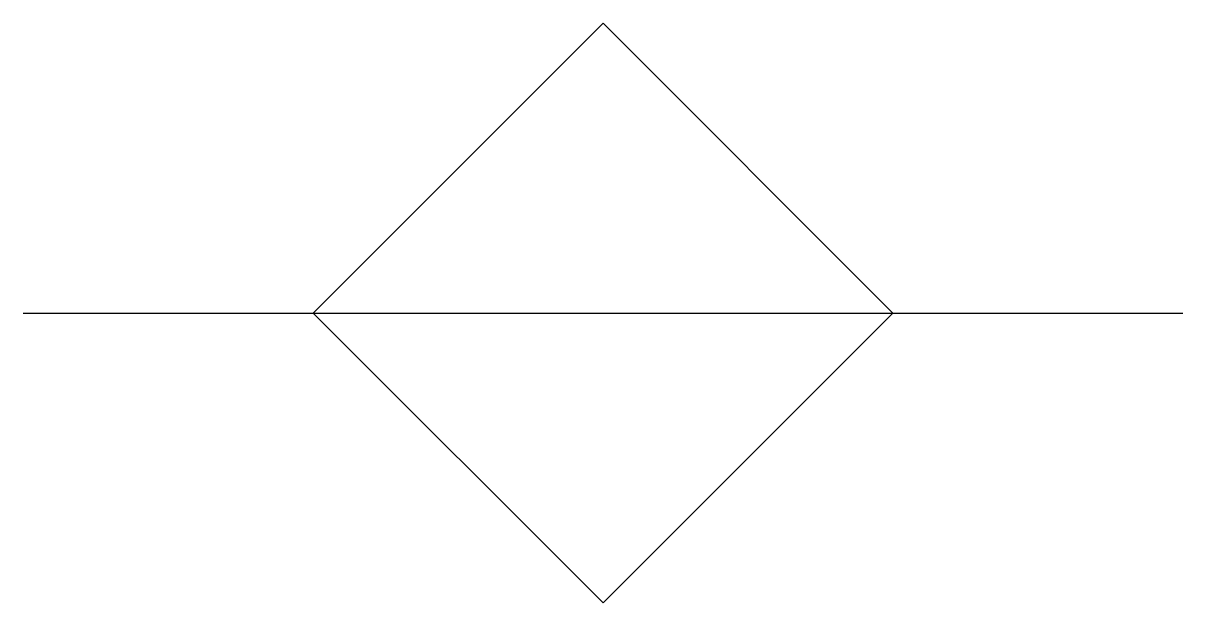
# Model space of a CAD drawing. Extents: x -3.5 to 3.5, y -1.75 to 1.75.
import ezdxf

# ---------------------------------------------------------------- set-up
doc = ezdxf.new("R2010")
doc.units = 0
doc.header["$LTSCALE"] = 0.01
doc.header["$MEASUREMENT"] = 0
doc.layers.get('0').update_dxf_attribs({"lineweight": 20})

msp = doc.modelspace()

# ---------------------------------------------------------------- linework, layer by layer
at = {"color": 0, "linetype": 'ByBlock', "lineweight": -2}
for points in [[(-1.75, 0), (0, -1.75), (1.75, 0), (0, 1.75), (-1.75, 0)], [(-3.5, 0), (3.5, 0)]]:
    msp.add_lwpolyline(points, dxfattribs=at)

doc.saveas('drawing.dxf')
